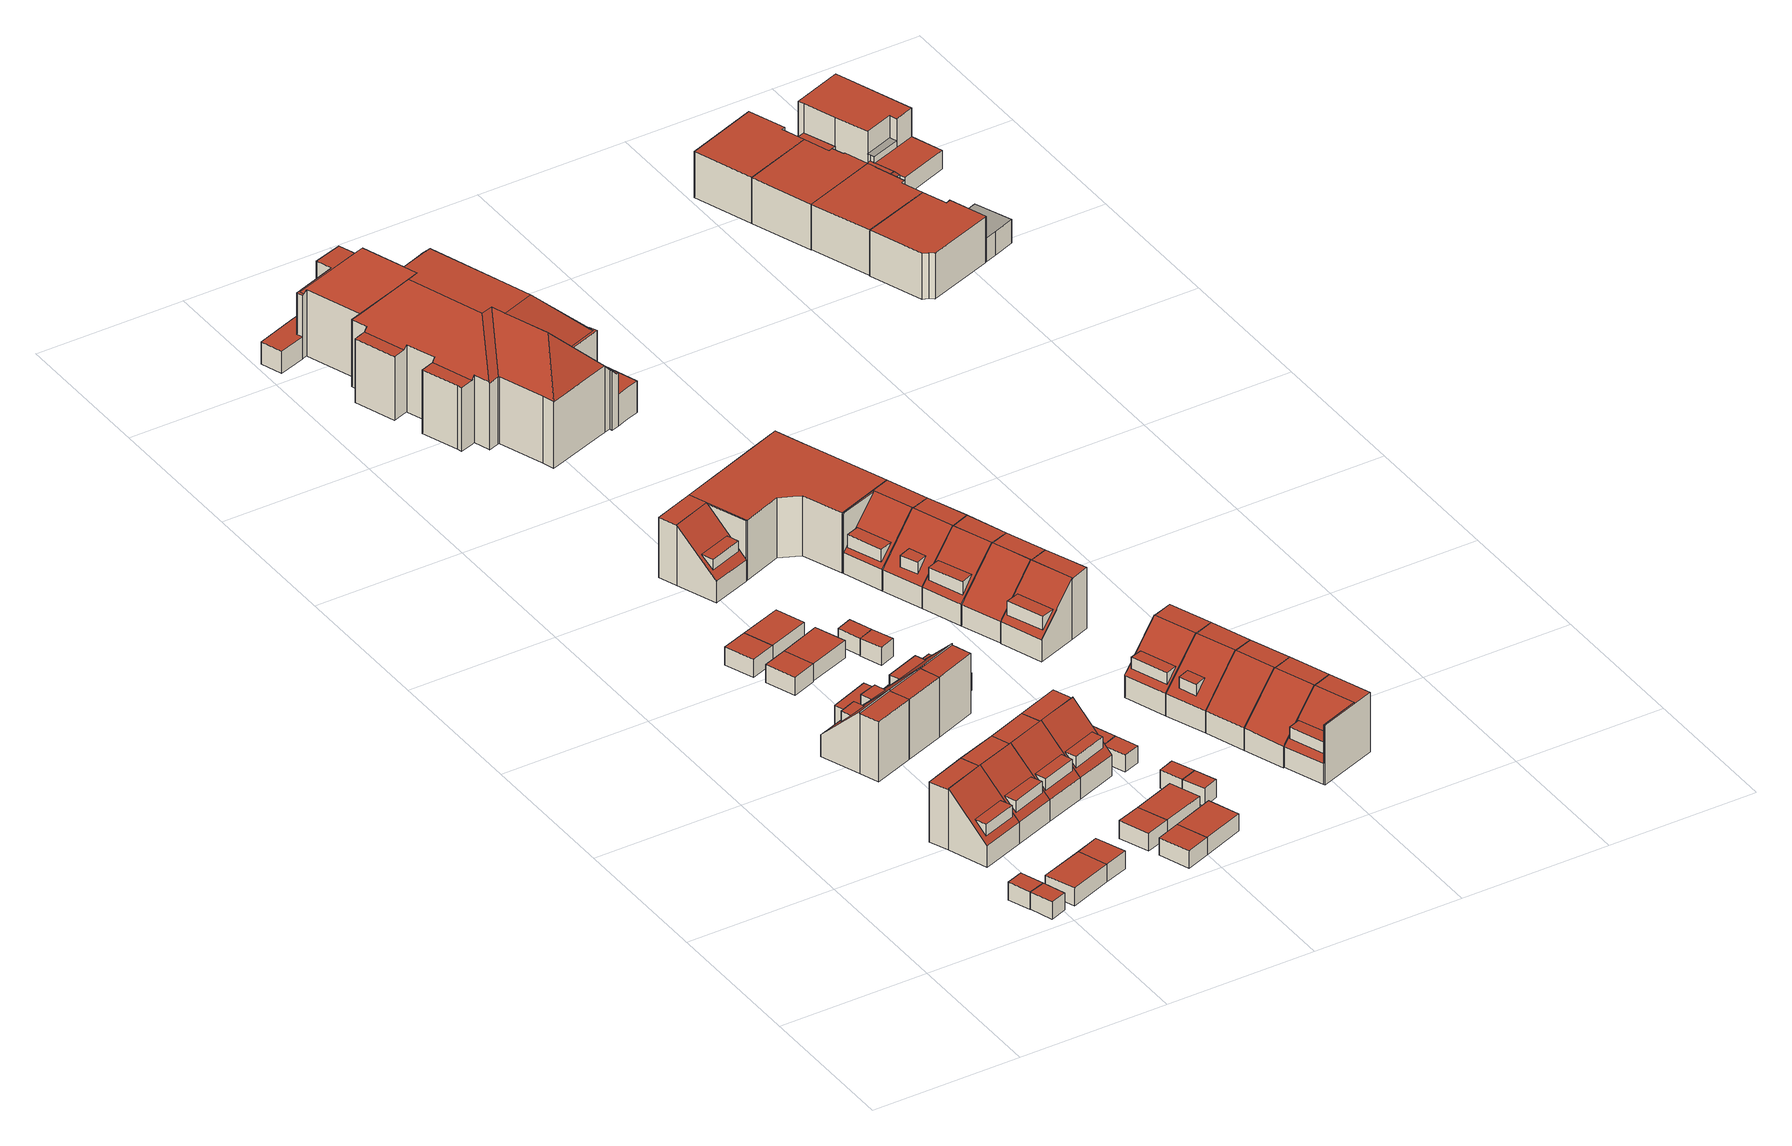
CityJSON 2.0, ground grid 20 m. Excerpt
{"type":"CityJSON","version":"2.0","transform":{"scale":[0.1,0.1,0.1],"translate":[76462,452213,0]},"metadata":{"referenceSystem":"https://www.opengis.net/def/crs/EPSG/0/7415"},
"CityObjects":{
"building1":{"type":"Building","attributes":{"Volume":18.59,"Dakoppervlakte":7.46,"Muuroppervlakte":27.56,"Vloeroppervlakte":7.46,"hoogte_Z_max_in_m_NAP":3.64,"GEB_DOEL":"onbekend","dateOfConstruction":"1988-01-01","measuredHeight":2.49},"geometry":[{"type":"Solid","lod":"2","boundaries":[[[[0,1,2,3]],[[4,5,6,7]],[[3,2,6,5]],[[2,1,7,6]],[[0,4,7,1]],[[0,3,5,4]]]],"semantics":{"surfaces":[{"type":"GroundSurface"},{"type":"RoofSurface"},{"type":"WallSurface"}],"values":[[0,1,2,2,2,2]]}}]},
"building2":{"type":"Building","attributes":{"Volume":18.47,"Dakoppervlakte":7.46,"Muuroppervlakte":27.4,"Vloeroppervlakte":7.46,"hoogte_Z_max_in_m_NAP":3.64,"GEB_DOEL":"onbekend","dateOfConstruction":"1988-01-01","measuredHeight":2.48},"geometry":[{"type":"Solid","lod":"2","boundaries":[[[[8,9,10,11]],[[5,12,13,6]],[[8,11,12,5]],[[11,10,13,12]],[[13,10,9,6]],[[8,5,6,9]]]],"semantics":{"surfaces":[{"type":"GroundSurface"},{"type":"RoofSurface"},{"type":"WallSurface"}],"values":[[0,1,2,2,2,2]]}}]},
"building3":{"type":"Building","attributes":{"Volume":341.05,"Dakoppervlakte":53.2,"Muuroppervlakte":181.41,"Vloeroppervlakte":50.42,"hoogte_Z_max_in_m_NAP":9.79,"GEB_DOEL":"woonfunctie","dateOfConstruction":"1988-01-01","measuredHeight":8.61},"children":["building3-1"],"geometry":[{"type":"Solid","lod":"2","boundaries":[[[[14,15,16,17,18,19]],[[20,21,22,23],[24,25,26,27]],[[28,29,30,31]],[[16,15,21,20,30]],[[22,21,15,14]],[[17,16,30,29]],[[31,19,18,28]],[[17,29,28,18]],[[30,20,23,31]],[[31,23,22,14,19]],[[32,24,27,33]],[[32,33,26,25]],[[25,24,32]],[[33,27,26]]]],"semantics":{"surfaces":[{"type":"GroundSurface"},{"type":"RoofSurface"},{"type":"WallSurface"}],"values":[[0,1,1,2,2,2,2,2,2,2,1,2,2,2]]}}]},
"building3-1":{"type":"BuildingInstallation","attributes":{"relationToConstruction":"outside"},"parents":["building3"],"geometry":[{"type":"MultiSurface","lod":"2","boundaries":[[[32,24,27,33]],[[32,33,26,25]],[[25,24,32]],[[33,27,26]]],"semantics":{"surfaces":[{"type":"RoofSurface"},{"type":"WallSurface"}],"values":[0,1,1,1]}}]},
"building4":{"type":"Building","attributes":{"Volume":64.08,"Dakoppervlakte":25.53,"Muuroppervlakte":51.58,"Vloeroppervlakte":25.53,"hoogte_Z_max_in_m_NAP":3.64,"GEB_DOEL":"onbekend","dateOfConstruction":"1988-01-01","measuredHeight":2.51},"geometry":[{"type":"Solid","lod":"2","boundaries":[[[[34,35,36,37]],[[38,39,40,41]],[[38,34,37,39]],[[37,36,40,39]],[[35,41,40,36]],[[35,34,38,41]]]],"semantics":{"surfaces":[{"type":"GroundSurface"},{"type":"RoofSurface"},{"type":"WallSurface"}],"values":[[0,1,2,2,2,2]]}}]},
"building5":{"type":"Building","attributes":{"Volume":323.85,"Dakoppervlakte":56.37,"Muuroppervlakte":179.07,"Vloeroppervlakte":48.17,"hoogte_Z_max_in_m_NAP":9.78,"GEB_DOEL":"woonfunctie","dateOfConstruction":"1988-01-01","measuredHeight":8.62},"children":["building5-1"],"geometry":[{"type":"Solid","lod":"2","boundaries":[[[[42,43,44,45,46,47]],[[48,49,50,51],[52,53,54,55]],[[56,57,58,59]],[[50,49,42,47]],[[51,50,47,46,59]],[[43,58,57,44]],[[45,56,59,46]],[[57,56,45,44]],[[51,59,58,48]],[[42,49,48,58,43]],[[52,55,60,61]],[[60,55,54]],[[54,53,61,60]],[[53,52,61]]]],"semantics":{"surfaces":[{"type":"GroundSurface"},{"type":"RoofSurface"},{"type":"WallSurface"}],"values":[[0,1,1,2,2,2,2,2,2,2,1,2,2,2]]}}]},
"building5-1":{"type":"BuildingInstallation","attributes":{"relationToConstruction":"outside"},"parents":["building5"],"geometry":[{"type":"MultiSurface","lod":"2","boundaries":[[[52,55,60,61]],[[60,55,54]],[[54,53,61,60]],[[53,52,61]]],"semantics":{"surfaces":[{"type":"RoofSurface"},{"type":"WallSurface"}],"values":[0,1,1,1]}}]},
"building6":{"type":"Building","attributes":{"Volume":37.1,"Dakoppervlakte":14.34,"Muuroppervlakte":39.41,"Vloeroppervlakte":14.34,"hoogte_Z_max_in_m_NAP":3.64,"GEB_DOEL":"onbekend","dateOfConstruction":"1988-01-01","measuredHeight":2.59},"geometry":[{"type":"Solid","lod":"2","boundaries":[[[[34,62,63,35]],[[38,41,64,65]],[[38,34,35,41]],[[35,63,64,41]],[[62,65,64,63]],[[62,34,38,65]]]],"semantics":{"surfaces":[{"type":"GroundSurface"},{"type":"RoofSurface"},{"type":"WallSurface"}],"values":[[0,1,2,2,2,2]]}}]},
"building7":{"type":"Building","attributes":{"Volume":328.68,"Dakoppervlakte":50.85,"Muuroppervlakte":179.46,"Vloeroppervlakte":48.4,"hoogte_Z_max_in_m_NAP":9.79,"GEB_DOEL":"woonfunctie","dateOfConstruction":"1988-01-01","measuredHeight":8.64},"children":["building7-1"],"geometry":[{"type":"Solid","lod":"2","boundaries":[[[[66,67,68,14,19,18]],[[23,22,69,70],[71,72,73,74]],[[28,31,75,76]],[[14,68,69,22]],[[75,70,69,68,67]],[[28,18,19,31]],[[66,76,75,67]],[[28,76,66,18]],[[23,70,75,31]],[[22,23,31,19,14]],[[74,73,77,78]],[[72,71,78,77]],[[71,74,78]],[[77,73,72]]]],"semantics":{"surfaces":[{"type":"GroundSurface"},{"type":"RoofSurface"},{"type":"WallSurface"}],"values":[[0,1,1,2,2,2,2,2,2,2,1,2,2,2]]}}]},
"building7-1":{"type":"BuildingInstallation","attributes":{"relationToConstruction":"outside"},"parents":["building7"],"geometry":[{"type":"MultiSurface","lod":"2","boundaries":[[[74,73,77,78]],[[72,71,78,77]],[[71,74,78]],[[77,73,72]]],"semantics":{"surfaces":[{"type":"RoofSurface"},{"type":"WallSurface"}],"values":[0,1,1,1]}}]},
"building8":{"type":"Building","attributes":{"Volume":37.36,"Dakoppervlakte":14.93,"Muuroppervlakte":38.83,"Vloeroppervlakte":14.93,"hoogte_Z_max_in_m_NAP":3.64,"GEB_DOEL":"onbekend","dateOfConstruction":"1988-01-01","measuredHeight":2.5},"geometry":[{"type":"Solid","lod":"2","boundaries":[[[[79,80,81,82]],[[83,84,85,86]],[[79,82,84,83]],[[82,81,85,84]],[[80,86,85,81]],[[86,80,79,83]]]],"semantics":{"surfaces":[{"type":"GroundSurface"},{"type":"RoofSurface"},{"type":"WallSurface"}],"values":[[0,1,2,2,2,2]]}}]},
"building9":{"type":"Building","attributes":{"Volume":359.88,"Dakoppervlakte":69.19,"Muuroppervlakte":190.75,"Vloeroppervlakte":61.7,"hoogte_Z_max_in_m_NAP":9.78,"GEB_DOEL":"woonfunctie","dateOfConstruction":"1988-01-01","measuredHeight":8.54},"children":["building9-1"],"geometry":[{"type":"Solid","lod":"2","boundaries":[[[[87,88,44,43,42,89,90,91]],[[92,93,58,57]],[[94,95,49,48],[96,97,98,99]],[[49,95,100,101]],[[44,88,92,57]],[[42,49,101,89]],[[101,100,90,89]],[[58,48,49,42,43]],[[87,91,95,94,93]],[[58,93,94,48]],[[43,44,57,58]],[[93,92,88,87]],[[90,100,95,91]],[[99,102,103,96]],[[102,99,98]],[[98,97,103,102]],[[97,96,103]]]],"semantics":{"surfaces":[{"type":"GroundSurface"},{"type":"RoofSurface"},{"type":"WallSurface"}],"values":[[0,1,1,1,2,2,2,2,2,2,2,2,2,1,2,2,2]]}}]},
"building9-1":{"type":"BuildingInstallation","attributes":{"relationToConstruction":"outside"},"parents":["building9"],"geometry":[{"type":"MultiSurface","lod":"2","boundaries":[[[99,102,103,96]],[[102,99,98]],[[98,97,103,102]],[[97,96,103]]],"semantics":{"surfaces":[{"type":"RoofSurface"},{"type":"WallSurface"}],"values":[0,1,1,1]}}]},
"building10":{"type":"Building","attributes":{"Volume":37.86,"Dakoppervlakte":15.03,"Muuroppervlakte":39.26,"Vloeroppervlakte":15.03,"hoogte_Z_max_in_m_NAP":3.64,"GEB_DOEL":"onbekend","dateOfConstruction":"1988-01-01","measuredHeight":2.52},"geometry":[{"type":"Solid","lod":"2","boundaries":[[[[104,105,106,107]],[[108,109,110,111]],[[104,107,111,110]],[[107,106,108,111]],[[105,109,108,106]],[[105,104,110,109]]]],"semantics":{"surfaces":[{"type":"GroundSurface"},{"type":"RoofSurface"},{"type":"WallSurface"}],"values":[[0,1,2,2,2,2]]}}]},
"building11":{"type":"Building","attributes":{"Volume":323.7,"Dakoppervlakte":50.33,"Muuroppervlakte":177.06,"Vloeroppervlakte":48.17,"hoogte_Z_max_in_m_NAP":9.79,"GEB_DOEL":"woonfunctie","dateOfConstruction":"1988-01-01","measuredHeight":8.57},"children":["building11-1"],"geometry":[{"type":"Solid","lod":"2","boundaries":[[[[112,113,68,67,66,114]],[[70,69,115,116],[117,118,119,120]],[[121,76,75,122]],[[68,113,115,69]],[[116,115,113,112,122]],[[112,114,121,122]],[[121,114,66,76]],[[66,67,75,76]],[[70,116,122,75]],[[69,70,75,67,68]],[[120,123,124,117]],[[124,123,119,118]],[[118,117,124]],[[123,120,119]]]],"semantics":{"surfaces":[{"type":"GroundSurface"},{"type":"RoofSurface"},{"type":"WallSurface"}],"values":[[0,1,1,2,2,2,2,2,2,2,1,2,2,2]]}}]},
"building11-1":{"type":"BuildingInstallation","attributes":{"relationToConstruction":"outside"},"parents":["building11"],"geometry":[{"type":"MultiSurface","lod":"2","boundaries":[[[120,123,124,117]],[[124,123,119,118]],[[118,117,124]],[[123,120,119]]],"semantics":{"surfaces":[{"type":"RoofSurface"},{"type":"WallSurface"}],"values":[0,1,1,1]}}]},
"building12":{"type":"Building","attributes":{"Volume":36.42,"Dakoppervlakte":14.29,"Muuroppervlakte":38.76,"Vloeroppervlakte":14.29,"hoogte_Z_max_in_m_NAP":3.64,"GEB_DOEL":"onbekend","dateOfConstruction":"1988-01-01","measuredHeight":2.55},"geometry":[{"type":"Solid","lod":"2","boundaries":[[[[125,126,127,128]],[[129,130,131,132]],[[125,128,132,131]],[[128,127,129,132]],[[126,130,129,127]],[[126,125,131,130]]]],"semantics":{"surfaces":[{"type":"GroundSurface"},{"type":"RoofSurface"},{"type":"WallSurface"}],"values":[[0,1,2,2,2,2]]}}]},
"building13":{"type":"Building","attributes":{"Volume":36.84,"Dakoppervlakte":14.85,"Muuroppervlakte":38.55,"Vloeroppervlakte":14.85,"hoogte_Z_max_in_m_NAP":3.64,"GEB_DOEL":"onbekend","dateOfConstruction":"1988-01-01","measuredHeight":2.48},"geometry":[{"type":"Solid","lod":"2","boundaries":[[[[133,134,135,136]],[[137,138,139,140]],[[134,140,139,135]],[[134,133,137,140]],[[136,138,137,133]],[[136,135,139,138]]]],"semantics":{"surfaces":[{"type":"GroundSurface"},{"type":"RoofSurface"},{"type":"WallSurface"}],"values":[[0,1,2,2,2,2]]}}]},
"building14":{"type":"Building","attributes":{"Volume":62.58,"Dakoppervlakte":25.14,"Muuroppervlakte":50.66,"Vloeroppervlakte":25.14,"hoogte_Z_max_in_m_NAP":3.64,"GEB_DOEL":"onbekend","dateOfConstruction":"1988-01-01","measuredHeight":2.49},"geometry":[{"type":"Solid","lod":"2","boundaries":[[[[141,142,143,144]],[[83,86,145,146]],[[141,144,86,83]],[[144,143,145,86]],[[142,146,145,143]],[[142,141,83,146]]]],"semantics":{"surfaces":[{"type":"GroundSurface"},{"type":"RoofSurface"},{"type":"WallSurface"}],"values":[[0,1,2,2,2,2]]}}]},
"building15":{"type":"Building","attributes":{"Volume":62.3,"Dakoppervlakte":25.34,"Muuroppervlakte":50.14,"Vloeroppervlakte":25.34,"hoogte_Z_max_in_m_NAP":3.64,"GEB_DOEL":"onbekend","dateOfConstruction":"1988-01-01","measuredHeight":2.46},"geometry":[{"type":"Solid","lod":"2","boundaries":[[[[147,148,149,150]],[[151,152,110,109]],[[149,148,109,110]],[[148,147,151,109]],[[150,152,151,147]],[[110,152,150,149]]]],"semantics":{"surfaces":[{"type":"GroundSurface"},{"type":"RoofSurface"},{"type":"WallSurface"}],"values":[[0,1,2,2,2,2]]}}]},
"building16":{"type":"Building","attributes":{"Volume":339.93,"Dakoppervlakte":54.2,"Muuroppervlakte":181.35,"Vloeroppervlakte":50.4,"hoogte_Z_max_in_m_NAP":9.78,"GEB_DOEL":"woonfunctie","dateOfConstruction":"1988-01-01","measuredHeight":8.6},"children":["building16-1"],"geometry":[{"type":"Solid","lod":"2","boundaries":[[[[153,88,87,91,154,155]],[[156,157,95,94],[158,159,160,161]],[[92,162,163,93]],[[94,95,91,87,93]],[[156,163,155,154,157]],[[87,88,92,93]],[[92,88,153,162]],[[155,163,162,153]],[[156,94,93,163]],[[154,91,95,157]],[[164,161,160,165]],[[159,158,164,165]],[[158,161,164]],[[165,160,159]]]],"semantics":{"surfaces":[{"type":"GroundSurface"},{"type":"RoofSurface"},{"type":"WallSurface"}],"values":[[0,1,1,2,2,2,2,2,2,2,1,2,2,2]]}}]},
"building16-1":{"type":"BuildingInstallation","attributes":{"relationToConstruction":"outside"},"parents":["building16"],"geometry":[{"type":"MultiSurface","lod":"2","boundaries":[[[164,161,160,165]],[[159,158,164,165]],[[158,161,164]],[[165,160,159]]],"semantics":{"surfaces":[{"type":"RoofSurface"},{"type":"WallSurface"}],"values":[0,1,1,1]}}]},
"building17":{"type":"Building","attributes":{"Volume":341.09,"Dakoppervlakte":53.09,"Muuroppervlakte":181.42,"Vloeroppervlakte":50.47,"hoogte_Z_max_in_m_NAP":9.79,"GEB_DOEL":"woonfunctie","dateOfConstruction":"1988-01-01","measuredHeight":8.61},"children":["building17-1"],"geometry":[{"type":"Solid","lod":"2","boundaries":[[[[166,167,113,112,114,168]],[[116,115,169,170],[171,172,173,174]],[[121,122,175,176]],[[122,112,113,115,116]],[[169,115,113,167]],[[168,176,175,166]],[[114,121,176,168]],[[112,122,121,114]],[[122,116,170,175]],[[175,170,169,167,166]],[[177,171,174,178]],[[172,171,177]],[[174,173,178]],[[173,172,177,178]]]],"semantics":{"surfaces":[{"type":"GroundSurface"},{"type":"RoofSurface"},{"type":"WallSurface"}],"values":[[0,1,1,2,2,2,2,2,2,2,1,2,2,2]]}}]},
"building17-1":{"type":"BuildingInstallation","attributes":{"relationToConstruction":"outside"},"parents":["building17"],"geometry":[{"type":"MultiSurface","lod":"2","boundaries":[[[177,171,174,178]],[[172,171,177]],[[174,173,178]],[[173,172,177,178]]],"semantics":{"surfaces":[{"type":"RoofSurface"},{"type":"WallSurface"}],"values":[0,1,1,1]}}]},
"building18":{"type":"Building","attributes":{"Volume":64.14,"Dakoppervlakte":25.51,"Muuroppervlakte":51.63,"Vloeroppervlakte":25.51,"hoogte_Z_max_in_m_NAP":3.64,"GEB_DOEL":"onbekend","dateOfConstruction":"1988-01-01","measuredHeight":2.51},"geometry":[{"type":"Solid","lod":"2","boundaries":[[[[179,126,125,180]],[[181,182,131,130]],[[125,126,130,131]],[[126,179,181,130]],[[180,182,181,179]],[[125,131,182,180]]]],"semantics":{"surfaces":[{"type":"GroundSurface"},{"type":"RoofSurface"},{"type":"WallSurface"}],"values":[[0,1,2,2,2,2]]}}]},
"building19":{"type":"Building","attributes":{"Volume":65.03,"Dakoppervlakte":26.32,"Muuroppervlakte":51.35,"Vloeroppervlakte":26.32,"hoogte_Z_max_in_m_NAP":3.64,"GEB_DOEL":"onbekend","dateOfConstruction":"1988-01-01","measuredHeight":2.47},"geometry":[{"type":"Solid","lod":"2","boundaries":[[[[135,183,184,136]],[[139,138,185,186]],[[135,136,138,139]],[[136,184,185,138]],[[184,183,186,185]],[[135,139,186,183]]]],"semantics":{"surfaces":[{"type":"GroundSurface"},{"type":"RoofSurface"},{"type":"WallSurface"}],"values":[[0,1,2,2,2,2]]}}]},
"building20":{"type":"Building","attributes":{"Volume":326.72,"Dakoppervlakte":50.5,"Muuroppervlakte":207.09,"Vloeroppervlakte":48.48,"hoogte_Z_max_in_m_NAP":9.74,"GEB_DOEL":"woonfunctie","dateOfConstruction":"1988-01-01","measuredHeight":8.5},"children":["building20-1"],"geometry":[{"type":"Solid","lod":"2","boundaries":[[[[187,188,189,190,191,192,193]],[[194,195,196,197,198,199],[200,201,202,203]],[[204,199,205,206,207,208,209]],[[196,190,189,188,198,197]],[[188,187,206,205,198]],[[206,187,193,207]],[[207,193,192,208]],[[192,191,209,208]],[[204,194,199]],[[209,195,194,204]],[[198,205,199]],[[209,191,190,196,195]],[[203,210,211,200]],[[202,201,211,210]],[[201,200,211]],[[210,203,202]]]],"semantics":{"surfaces":[{"type":"GroundSurface"},{"type":"RoofSurface"},{"type":"WallSurface"}],"values":[[0,1,1,2,2,2,2,2,2,2,2,2,1,2,2,2]]}}]},
"building20-1":{"type":"BuildingInstallation","attributes":{"relationToConstruction":"outside"},"parents":["building20"],"geometry":[{"type":"MultiSurface","lod":"2","boundaries":[[[203,210,211,200]],[[202,201,211,210]],[[201,200,211]],[[210,203,202]]],"semantics":{"surfaces":[{"type":"RoofSurface"},{"type":"WallSurface"}],"values":[0,1,1,1]}}]},
"building21":{"type":"Building","attributes":{"Volume":17.72,"Dakoppervlakte":7.19,"Muuroppervlakte":26.76,"Vloeroppervlakte":7.19,"hoogte_Z_max_in_m_NAP":3.64,"GEB_DOEL":"onbekend","dateOfConstruction":"1988-01-01","measuredHeight":2.46},"geometry":[{"type":"Solid","lod":"2","boundaries":[[[[212,213,214,215]],[[216,217,218,219]],[[212,215,216,219]],[[214,217,216,215]],[[213,218,217,214]],[[213,212,219,218]]]],"semantics":{"surfaces":[{"type":"GroundSurface"},{"type":"RoofSurface"},{"type":"WallSurface"}],"values":[[0,1,2,2,2,2]]}}]},
"building22":{"type":"Building","attributes":{"Volume":18.03,"Dakoppervlakte":7.19,"Muuroppervlakte":27.23,"Vloeroppervlakte":7.19,"hoogte_Z_max_in_m_NAP":3.64,"GEB_DOEL":"onbekend","dateOfConstruction":"1988-01-01","measuredHeight":2.51},"geometry":[{"type":"Solid","lod":"2","boundaries":[[[[220,221,222,223]],[[216,219,224,225]],[[220,223,224,219]],[[225,224,223,222]],[[225,222,221,216]],[[220,219,216,221]]]],"semantics":{"surfaces":[{"type":"GroundSurface"},{"type":"RoofSurface"},{"type":"WallSurface"}],"values":[[0,1,2,2,2,2]]}}]},
"building23":{"type":"Building","attributes":{"Volume":18.9,"Dakoppervlakte":7.65,"Muuroppervlakte":27.56,"Vloeroppervlakte":7.65,"hoogte_Z_max_in_m_NAP":3.64,"GEB_DOEL":"onbekend","dateOfConstruction":"1988-01-01","measuredHeight":2.47},"geometry":[{"type":"Solid","lod":"2","boundaries":[[[[226,227,228,229]],[[230,231,232,233]],[[226,229,232,231]],[[228,233,232,229]],[[227,230,233,228]],[[230,227,226,231]]]],"semantics":{"surfaces":[{"type":"GroundSurface"},{"type":"RoofSurface"},{"type":"WallSurface"}],"values":[[0,1,2,2,2,2]]}}]},
"building24":{"type":"Building","attributes":{"Volume":18.68,"Dakoppervlakte":7.65,"Muuroppervlakte":27.24,"Vloeroppervlakte":7.65,"hoogte_Z_max_in_m_NAP":3.64,"GEB_DOEL":"onbekend","dateOfConstruction":"1988-01-01","measuredHeight":2.44},"geometry":[{"type":"Solid","lod":"2","boundaries":[[[[226,229,234,235]],[[231,236,237,232]],[[226,235,236,231]],[[235,234,237,236]],[[229,232,237,234]],[[226,231,232,229]]]],"semantics":{"surfaces":[{"type":"GroundSurface"},{"type":"RoofSurface"},{"type":"WallSurface"}],"values":[[0,1,2,2,2,2]]}}]},
"building25":{"type":"Building","attributes":{"Volume":39.8,"Dakoppervlakte":15.93,"Muuroppervlakte":45.92,"Vloeroppervlakte":15.93,"hoogte_Z_max_in_m_NAP":3.64,"GEB_DOEL":"onbekend","dateOfConstruction":"1988-01-01","measuredHeight":2.5},"geometry":[{"type":"Solid","lod":"2","boundaries":[[[[238,239,240,241]],[[242,243,244,245]],[[238,241,244,243]],[[241,240,245,244]],[[239,242,245,240]],[[239,238,243,242]]]],"semantics":{"surfaces":[{"type":"GroundSurface"},{"type":"RoofSurface"},{"type":"WallSurface"}],"values":[[0,1,2,2,2,2]]}}]},
"building26":{"type":"Building","attributes":{"Volume":18.22,"Dakoppervlakte":7.42,"Muuroppervlakte":27.12,"Vloeroppervlakte":7.42,"hoogte_Z_max_in_m_NAP":3.64,"GEB_DOEL":"onbekend","dateOfConstruction":"1988-01-01","measuredHeight":2.46},"geometry":[{"type":"Solid","lod":"2","boundaries":[[[[246,247,248,249]],[[243,250,251,244]],[[246,249,250,243]],[[249,248,251,250]],[[247,244,251,248]],[[246,243,244,247]]]],"semantics":{"surfaces":[{"type":"GroundSurface"},{"type":"RoofSurface"},{"type":"WallSurface"}],"values":[[0,1,2,2,2,2]]}}]},
"building27":{"type":"Building","attributes":{"Volume":17.85,"Dakoppervlakte":7.09,"Muuroppervlakte":27.17,"Vloeroppervlakte":7.09,"hoogte_Z_max_in_m_NAP":3.64,"GEB_DOEL":"onbekend","dateOfConstruction":"1988-01-01","measuredHeight":2.52},"geometry":[{"type":"Solid","lod":"2","boundaries":[[[[252,253,254,255]],[[256,257,258,259]],[[252,255,256,259]],[[254,257,256,255]],[[253,258,257,254]],[[253,252,259,258]]]],"semantics":{"surfaces":[{"type":"GroundSurface"},{"type":"RoofSurface"},{"type":"WallSurface"}],"values":[[0,1,2,2,2,2]]}}]},
"building28":{"type":"Building","attributes":{"Volume":17.91,"Dakoppervlakte":7.09,"Muuroppervlakte":27.26,"Vloeroppervlakte":7.09,"hoogte_Z_max_in_m_NAP":3.64,"GEB_DOEL":"onbekend","dateOfConstruction":"1988-01-01","measuredHeight":2.53},"geometry":[{"type":"Solid","lod":"2","boundaries":[[[[260,261,252,255]],[[259,262,263,256]],[[259,252,261,262]],[[261,260,263,262]],[[255,256,263,260]],[[252,259,256,255]]]],"semantics":{"surfaces":[{"type":"GroundSurface"},{"type":"RoofSurface"},{"type":"WallSurface"}],"values":[[0,1,2,2,2,2]]}}]},
"building29":{"type":"Building","attributes":{"Volume":6746.09,"Dakoppervlakte":815.89,"Muuroppervlakte":1141.57,"Vloeroppervlakte":601.9,"hoogte_Z_max_in_m_NAP":15.25,"GEB_DOEL":"bijeenkomstfunctie","dateOfConstruction":"1923-01-01","measuredHeight":14.54},"geometry":[{"type":"Solid","lod":"2","boundaries":[[[[264,265,266,267,268,269,270,271,272,273,274,275,276,277,278,279,280,281,282,283,284,285,286,287,288,289,290,291,292,293,294,295,296,297,298,299,300,301,302,303,304,305,306,307,308,309,310,311,312,313,314,315,316,317,318,319,320,321,322,323,324]],[[325,326,327,328,329,330]],[[331,332,333,334,335,336,337]],[[325,338,339,340,341,342,343,344,345,346,326]],[[347,348,349,335,334,350]],[[326,346,336,327]],[[337,351,352,353,331]],[[354,355,356,357,358]],[[359,360,358,357,361,352,351,362,363,364,365,366]],[[363,362,367,368,369]],[[370,371,372,366,365]],[[336,346,345,373,367,362,351,337]],[[345,344,374,375,376,377,373]],[[378,342,341,379]],[[380,381,382,383,384,385]],[[327,336,335,349,386,387,388,389,328]],[[389,388,390,391]],[[392,393,394,395,396,397,398]],[[399,400,373,377,401,402,403]],[[404,405,368,367,373,400,406]],[[407,406,400,399]],[[406,407,408,409,410,411,412,413,404]],[[322,321,332,331]],[[332,321,320,333]],[[334,333,320,319,350]],[[316,349,348,347,350,319,318,317]],[[329,381,308,307,330]],[[305,338,325,330,307,306]],[[340,339,338,305,304,303]],[[302,301,379,341,340,303]],[[379,301,300,378]],[[343,342,378,300,299,298]],[[343,298,297,344]],[[297,296,374,344]],[[296,295,294,414,375,374]],[[376,375,414,294,293,401]],[[401,377,376]],[[369,368,279,278]],[[364,363,369,278,277]],[[276,275,370,365,364,277]],[[275,274,371,370]],[[371,274,273,372]],[[271,359,366,372,273,272]],[[359,271,270,360]],[[268,354,358,360,270,269]],[[268,267,355,354]],[[355,267,266,356]],[[264,361,357,356,266,265]],[[324,323,353,352,361,264]],[[322,331,353,323]],[[316,315,386,349]],[[314,313,312,383,390,388,387]],[[381,380,309,308]],[[390,383,382,391]],[[382,381,329,328,389,391]],[[287,409,408,407,399,290,289,288]],[[287,286,397,410,409]],[[405,404,413,394,282,281,280]],[[405,280,279,368]],[[292,291,403,402]],[[290,399,403,291]],[[394,393,283,282]],[[397,286,285,398]],[[392,398,285,284]],[[284,283,393,392]],[[410,397,396,411]],[[412,411,396,395]],[[412,395,394,413]],[[402,401,293,292]],[[386,315,314,387]],[[383,312,311,310,309,380,385,384]]]],"semantics":{"surfaces":[{"type":"GroundSurface"},{"type":"RoofSurface"},{"type":"WallSurface"}],"values":[[0,1,1,1,1,1,1,1,1,1,1,1,1,1,1,1,1,1,1,1,1,1,2,2,2,2,2,2,2,2,2,2,2,2,2,2,2,2,2,2,2,2,2,2,2,2,2,2,2,2,2,2,2,2,2,2,2,2,2,2,2,2,2,2,2,2,2,2,2,2,2]]}}]},
"building30":{"type":"Building","attributes":{"Volume":1664.74,"Dakoppervlakte":203.4,"Muuroppervlakte":534.47,"Vloeroppervlakte":186.88,"hoogte_Z_max_in_m_NAP":9.56,"GEB_DOEL":"woonfunctie","dateOfConstruction":"1988-01-01","measuredHeight":8.4},"geometry":[{"type":"Solid","lod":"2","boundaries":[[[[415,416,417,418,419,420,421,422,423,187,193]],[[424,425,426,427]],[[428,429,430,431,432,433,434,435,436],[437,438,439,440,441,442]],[[443,444,445,446,447,448,449,450,207,206,451,452]],[[193,187,206,207]],[[187,423,451,206]],[[421,420,445,444]],[[420,419,446,445]],[[447,446,419,418,435]],[[447,435,434,448]],[[433,449,448,434]],[[449,433,432,431,450]],[[207,450,431,415,193]],[[431,430,416,415]],[[430,429,428,417,416]],[[417,428,436,435,418]],[[441,440,439,424,427]],[[425,424,439,438]],[[438,437,442,426,425]],[[426,442,441,427]],[[422,421,444,443,452,451,423]]]],"semantics":{"surfaces":[{"type":"GroundSurface"},{"type":"OuterCeilingSurface"},{"type":"RoofSurface"},{"type":"WallSurface"}],"values":[[0,0,1,2,3,3,3,3,3,3,3,3,3,3,3,3,3,3,3,3,3]]}}]},
"building31":{"type":"Building","attributes":{"Volume":341.89,"Dakoppervlakte":49.59,"Muuroppervlakte":211.5,"Vloeroppervlakte":49.46,"hoogte_Z_max_in_m_NAP":9.74,"GEB_DOEL":"woonfunctie","dateOfConstruction":"1988-01-01","measuredHeight":8.59},"children":["building31-1"],"geometry":[{"type":"Solid","lod":"2","boundaries":[[[[419,453,454,455,456,420]],[[457,458,459,460,461],[462,463,464,465]],[[445,466,458,467,468,469,446]],[[459,456,455,460]],[[454,453,469,468]],[[453,419,446,469]],[[446,419,420,445]],[[466,445,420,456,459]],[[461,468,467,457]],[[457,467,458]],[[459,458,466]],[[468,461,460,455,454]],[[470,471,462,465]],[[470,464,463,471]],[[463,462,471]],[[470,465,464]]]],"semantics":{"surfaces":[{"type":"GroundSurface"},{"type":"RoofSurface"},{"type":"WallSurface"}],"values":[[0,1,1,2,2,2,2,2,2,2,2,2,1,2,2,2]]}}]},
"building31-1":{"type":"BuildingInstallation","attributes":{"relationToConstruction":"outside"},"parents":["building31"],"geometry":[{"type":"MultiSurface","lod":"2","boundaries":[[[470,471,462,465]],[[470,464,463,471]],[[463,462,471]],[[470,465,464]]],"semantics":{"surfaces":[{"type":"RoofSurface"},{"type":"WallSurface"}],"values":[0,1,1,1]}}]},
"building32":{"type":"Building","attributes":{"Volume":327.1,"Dakoppervlakte":56.1,"Muuroppervlakte":179,"Vloeroppervlakte":48.78,"hoogte_Z_max_in_m_NAP":9.74,"GEB_DOEL":"woonfunctie","dateOfConstruction":"1988-01-01","measuredHeight":8.56},"children":["building32-1"],"geometry":[{"type":"Solid","lod":"2","boundaries":[[[[455,454,453,472,473,474]],[[461,460,475,476],[477,478,479,480]],[[469,468,481,482]],[[455,474,475,460]],[[475,474,473,481,476]],[[472,453,469,482]],[[453,454,468,469]],[[482,481,473,472]],[[461,476,481,468]],[[454,455,460,461,468]],[[483,477,480,484]],[[478,483,484,479]],[[478,477,483]],[[484,480,479]]]],"semantics":{"surfaces":[{"type":"GroundSurface"},{"type":"RoofSurface"},{"type":"WallSurface"}],"values":[[0,1,1,2,2,2,2,2,2,2,1,2,2,2]]}}]},
"building32-1":{"type":"BuildingInstallation","attributes":{"relationToConstruction":"outside"},"parents":["building32"],"geometry":[{"type":"MultiSurface","lod":"2","boundaries":[[[483,477,480,484]],[[478,483,484,479]],[[478,477,483]],[[484,480,479]]],"semantics":{"surfaces":[{"type":"RoofSurface"},{"type":"WallSurface"}],"values":[0,1,1,1]}}]},
"building33":{"type":"Building","attributes":{"Volume":327.15,"Dakoppervlakte":48.55,"Muuroppervlakte":177.94,"Vloeroppervlakte":48.13,"hoogte_Z_max_in_m_NAP":9.74,"GEB_DOEL":"woonfunctie","dateOfConstruction":"1988-01-01","measuredHeight":8.56},"children":["building33-1"],"geometry":[{"type":"Solid","lod":"2","boundaries":[[[[474,473,472,485,486,487]],[[476,475,488,489],[490,491,492,493]],[[494,495,482,481]],[[474,475,476,481,473]],[[475,474,487,488]],[[485,472,482,495]],[[472,473,481,482]],[[495,494,486,485]],[[489,494,481,476]],[[489,488,487,486,494]],[[490,493,496,497]],[[496,492,491,497]],[[491,490,497]],[[496,493,492]]]],"semantics":{"surfaces":[{"type":"GroundSurface"},{"type":"RoofSurface"},{"type":"WallSurface"}],"values":[[0,1,1,2,2,2,2,2,2,2,1,2,2,2]]}}]},
"building33-1":{"type":"BuildingInstallation","attributes":{"relationToConstruction":"outside"},"parents":["building33"],"geometry":[{"type":"MultiSurface","lod":"2","boundaries":[[[490,493,496,497]],[[496,492,491,497]],[[491,490,497]],[[496,493,492]]],"semantics":{"surfaces":[{"type":"RoofSurface"},{"type":"WallSurface"}],"values":[0,1,1,1]}}]},
"building34":{"type":"Building","attributes":{"Volume":318.04,"Dakoppervlakte":60.79,"Muuroppervlakte":177.69,"Vloeroppervlakte":47.97,"hoogte_Z_max_in_m_NAP":9.74,"GEB_DOEL":"woonfunctie","dateOfConstruction":"1988-01-01","measuredHeight":8.56},"geometry":[{"type":"Solid","lod":"2","boundaries":[[[[485,498,499,500,487,486]],[[488,501,502,489]],[[503,504,495,494]],[[487,488,489,494,486]],[[487,500,501,488]],[[503,502,501,500,499]],[[498,485,495,504]],[[485,486,494,495]],[[499,498,504,503]],[[503,494,489,502]]]],"semantics":{"surfaces":[{"type":"GroundSurface"},{"type":"RoofSurface"},{"type":"WallSurface"}],"values":[[0,1,1,2,2,2,2,2,2,2]]}}]},
"building35":{"type":"Building","attributes":{"Volume":346.15,"Dakoppervlakte":50.28,"Muuroppervlakte":182.24,"Vloeroppervlakte":50.55,"hoogte_Z_max_in_m_NAP":9.74,"GEB_DOEL":"woonfunctie","dateOfConstruction":"1988-01-01","measuredHeight":8.6},"children":["building35-1"],"geometry":[{"type":"Solid","lod":"2","boundaries":[[[[505,506,507,508,509,510]],[[502,501,511,512],[513,514,515,516]],[[517,504,503,518]],[[502,503,509,508,501]],[[511,501,508,507]],[[506,505,517,518]],[[504,517,505,510]],[[509,503,504,510]],[[512,518,503,502]],[[518,512,511,507,506]],[[519,513,516,520]],[[520,515,514,519]],[[514,513,519]],[[520,516,515]]]],"semantics":{"surfaces":[{"type":"GroundSurface"},{"type":"RoofSurface"},{"type":"WallSurface"}],"values":[[0,1,1,2,2,2,2,2,2,2,1,2,2,2]]}}]},
"building35-1":{"type":"BuildingInstallation","attributes":{"relationToConstruction":"outside"},"parents":["building35"],"geometry":[{"type":"MultiSurface","lod":"2","boundaries":[[[519,513,516,520]],[[520,515,514,519]],[[514,513,519]],[[520,516,515]]],"semantics":{"surfaces":[{"type":"RoofSurface"},{"type":"WallSurface"}],"values":[0,1,1,1]}}]},
"building36":{"type":"Building","attributes":{"Volume":344.57,"Dakoppervlakte":51.92,"Muuroppervlakte":182.72,"Vloeroppervlakte":50.5,"hoogte_Z_max_in_m_NAP":9.74,"GEB_DOEL":"woonfunctie","dateOfConstruction":"1988-01-01","measuredHeight":8.57},"children":["building36-1"],"geometry":[{"type":"Solid","lod":"2","boundaries":[[[[521,522,523,524,525,526]],[[527,528,529,530],[531,532,533,534]],[[535,536,537,538]],[[536,530,529,526,525]],[[522,521,528,527,535]],[[535,538,523,522]],[[525,524,537,536]],[[537,524,523,538]],[[530,536,535,527]],[[521,526,529,528]],[[531,534,539,540]],[[539,533,532,540]],[[532,531,540]],[[539,534,533]]]],"semantics":{"surfaces":[{"type":"GroundSurface"},{"type":"RoofSurface"},{"type":"WallSurface"}],"values":[[0,1,1,2,2,2,2,2,2,2,1,2,2,2]]}}]},
"building36-1":{"type":"BuildingInstallation","attributes":{"relationToConstruction":"outside"},"parents":["building36"],"geometry":[{"type":"MultiSurface","lod":"2","boundaries":[[[531,534,539,540]],[[539,533,532,540]],[[532,531,540]],[[539,534,533]]],"semantics":{"surfaces":[{"type":"RoofSurface"},{"type":"WallSurface"}],"values":[0,1,1,1]}}]},
"building37":{"type":"Building","attributes":{"Volume":323.8,"Dakoppervlakte":55.22,"Muuroppervlakte":178.9,"Vloeroppervlakte":48.07,"hoogte_Z_max_in_m_NAP":9.74,"GEB_DOEL":"woonfunctie","dateOfConstruction":"1988-01-01","measuredHeight":8.56},"children":["building37-1"],"geometry":[{"type":"Solid","lod":"2","boundaries":[[[[541,542,543,526,525,524]],[[530,529,544,545],[546,547,548,549]],[[550,537,536,551]],[[551,545,544,543,542]],[[530,536,525,526,529]],[[542,541,550,551]],[[524,537,550,541]],[[525,536,537,524]],[[545,551,536,530]],[[526,543,544,529]],[[549,552,553,546]],[[547,553,552,548]],[[547,546,553]],[[552,549,548]]]],"semantics":{"surfaces":[{"type":"GroundSurface"},{"type":"RoofSurface"},{"type":"WallSurface"}],"values":[[0,1,1,2,2,2,2,2,2,2,1,2,2,2]]}}]},
"building37-1":{"type":"BuildingInstallation","attributes":{"relationToConstruction":"outside"},"parents":["building37"],"geometry":[{"type":"MultiSurface","lod":"2","boundaries":[[[549,552,553,546]],[[547,553,552,548]],[[547,546,553]],[[552,549,548]]],"semantics":{"surfaces":[{"type":"RoofSurface"},{"type":"WallSurface"}],"values":[0,1,1,1]}}]},
"building38":{"type":"Building","attributes":{"Volume":320.23,"Dakoppervlakte":60.84,"Muuroppervlakte":178.51,"Vloeroppervlakte":48.11,"hoogte_Z_max_in_m_NAP":9.74,"GEB_DOEL":"woonfunctie","dateOfConstruction":"1988-01-01","measuredHeight":8.55},"geometry":[{"type":"Solid","lod":"2","boundaries":[[[[543,542,541,554,555,556]],[[544,557,558,545]],[[559,560,550,551]],[[543,544,545,551,542]],[[543,556,557,544]],[[558,557,556,555,559]],[[554,541,550,560]],[[541,542,551,550]],[[560,559,555,554]],[[545,558,559,551]]]],"semantics":{"surfaces":[{"type":"GroundSurface"},{"type":"RoofSurface"},{"type":"WallSurface"}],"values":[[0,1,1,2,2,2,2,2,2,2]]}}]},
"building39":{"type":"Building","attributes":{"Volume":324.63,"Dakoppervlakte":61.61,"Muuroppervlakte":179.57,"Vloeroppervlakte":48.71,"hoogte_Z_max_in_m_NAP":9.74,"GEB_DOEL":"woonfunctie","dateOfConstruction":"1988-01-01","measuredHeight":8.56},"geometry":[{"type":"Solid","lod":"2","boundaries":[[[[556,555,554,561,562,563]],[[557,564,565,558]],[[566,567,560,559]],[[556,557,558,559,555]],[[557,556,563,564]],[[565,564,563,562,566]],[[562,561,567,566]],[[567,561,554,560]],[[554,555,559,560]],[[558,565,566,559]]]],"semantics":{"surfaces":[{"type":"GroundSurface"},{"type":"RoofSurface"},{"type":"WallSurface"}],"values":[[0,1,1,2,2,2,2,2,2,2]]}}]},
"building40":{"type":"Building","attributes":{"Volume":337.01,"Dakoppervlakte":50.93,"Muuroppervlakte":208.63,"Vloeroppervlakte":49.74,"hoogte_Z_max_in_m_NAP":9.74,"GEB_DOEL":"woonfunctie","dateOfConstruction":"1988-01-01","measuredHeight":8.48},"children":["building40-1"],"geometry":[{"type":"Solid","lod":"2","boundaries":[[[[568,569,570,571,572,573]],[[574,575,565,564,576],[577,578,579,580]],[[581,567,566,582,574,583,584]],[[568,564,565,566,569]],[[583,576,573,572,584]],[[571,581,584,572]],[[581,571,570,567]],[[566,567,570,569]],[[582,575,574]],[[575,582,566,565]],[[576,583,574]],[[568,573,576,564]],[[585,586,579,578]],[[585,577,580,586]],[[586,580,579]],[[578,577,585]]]],"semantics":{"surfaces":[{"type":"GroundSurface"},{"type":"RoofSurface"},{"type":"WallSurface"}],"values":[[0,1,1,2,2,2,2,2,2,2,2,2,1,2,2,2]]}}]},
"building40-1":{"type":"BuildingInstallation","attributes":{"relationToConstruction":"outside"},"parents":["building40"],"geometry":[{"type":"MultiSurface","lod":"2","boundaries":[[[585,586,579,578]],[[585,577,580,586]],[[586,580,579]],[[578,577,585]]],"semantics":{"surfaces":[{"type":"RoofSurface"},{"type":"WallSurface"}],"values":[0,1,1,1]}}]},
"building41":{"type":"Building","attributes":{"Volume":543.73,"Dakoppervlakte":84.59,"Muuroppervlakte":239.93,"Vloeroppervlakte":84.59,"hoogte_Z_max_in_m_NAP":7.24,"GEB_DOEL":"woonfunctie","dateOfConstruction":"1923-01-01","measuredHeight":6.43},"geometry":[{"type":"Solid","lod":"2","boundaries":[[[[587,588,589,590,591,592]],[[593,594,595,596,597,598]],[[590,589,595,594]],[[588,587,597,596]],[[587,592,598,597]],[[591,593,598,592]],[[589,588,596,595]],[[591,590,594,593]]]],"semantics":{"surfaces":[{"type":"GroundSurface"},{"type":"RoofSurface"},{"type":"WallSurface"}],"values":[[0,1,2,2,2,2,2,2]]}}]},
"building42":{"type":"Building","attributes":{"Volume":567.07,"Dakoppervlakte":90.71,"Muuroppervlakte":267.48,"Vloeroppervlakte":91.79,"hoogte_Z_max_in_m_NAP":7.24,"GEB_DOEL":"woonfunctie","dateOfConstruction":"1923-01-01","measuredHeight":6.38},"geometry":[{"type":"Solid","lod":"2","boundaries":[[[[599,600,601,602,603,604,605,606,607,608,609,610]],[[611,612,613,614]],[[615,616,617,618,619,620,621,622]],[[623,624,625,626]],[[601,600,616,615]],[[600,599,617,616]],[[619,618,610,609]],[[619,609,608,620]],[[621,620,608,607,614]],[[615,622,613,602,601]],[[605,626,625,606]],[[604,623,626,605]],[[603,624,623,604]],[[613,612,624,603,602]],[[611,614,607,606,625]],[[612,611,625,624]],[[621,614,613,622]],[[599,610,618,617]]]],"semantics":{"surfaces":[{"type":"GroundSurface"},{"type":"OuterFloorSurface"},{"type":"RoofSurface"},{"type":"WallSurface"}],"values":[[0,1,2,2,3,3,3,3,3,3,3,3,3,3,3,3,3,3]]}}]},
"building43":{"type":"Building","attributes":{"Volume":616.36,"Dakoppervlakte":101.47,"Muuroppervlakte":275.11,"Vloeroppervlakte":104.75,"hoogte_Z_max_in_m_NAP":7.24,"GEB_DOEL":"woonfunctie","dateOfConstruction":"1923-01-01","measuredHeight":6.49},"geometry":[{"type":"Solid","lod":"2","boundaries":[[[[590,589,627,628,629,630,631,632,633,634,635,636]],[[637,613,612,638]],[[639,640,641,595,594,615,622,642]],[[623,643,644,645]],[[594,590,636,615]],[[613,622,615,636,635]],[[628,640,639,629]],[[628,627,641,640]],[[641,627,589,595]],[[590,594,595,589]],[[633,623,645,634]],[[633,632,643,623]],[[632,631,644,643]],[[631,630,637,638,644]],[[612,613,635,634,645]],[[645,644,638,612]],[[622,613,637,642]],[[639,642,637,630,629]]]],"semantics":{"surfaces":[{"type":"GroundSurface"},{"type":"OuterFloorSurface"},{"type":"RoofSurface"},{"type":"WallSurface"}],"values":[[0,1,2,2,3,3,3,3,3,3,3,3,3,3,3,3,3,3]]}}]},
"building44":{"type":"Building","attributes":{"Volume":647.03,"Dakoppervlakte":88.28,"Muuroppervlakte":272.45,"Vloeroppervlakte":113.21,"hoogte_Z_max_in_m_NAP":7.24,"GEB_DOEL":"winkelfunctie - woonfunctie","dateOfConstruction":"1923-01-01","measuredHeight":6.4},"geometry":[{"type":"Solid","lod":"2","boundaries":[[[[646,647,648,649,650,651,652,653,654,655,656,657,658]],[[659,660,661,662,663]],[[664,665,666,667,668,617,616,669,670,671]],[[652,651,668,667,659]],[[617,650,649,616]],[[649,648,669,616]],[[670,669,648,647]],[[664,671,670,647,646,658]],[[658,657,665,664]],[[657,656,660,666,665]],[[662,654,653,663]],[[652,659,663,653]],[[660,656,655,661]],[[662,661,655,654]],[[667,666,660,659]],[[651,650,617,668]]]],"semantics":{"surfaces":[{"type":"GroundSurface"},{"type":"OuterFloorSurface"},{"type":"RoofSurface"},{"type":"WallSurface"}],"values":[[0,1,2,3,3,3,3,3,3,3,3,3,3,3,3,3]]}}]},
"building45":{"type":"Building","attributes":{"Volume":25.51,"Dakoppervlakte":10.68,"Muuroppervlakte":32.99,"Vloeroppervlakte":10.68,"hoogte_Z_max_in_m_NAP":3.2,"GEB_DOEL":"onbekend","dateOfConstruction":"1923-01-01","measuredHeight":2.39},"geometry":[{"type":"Solid","lod":"2","boundaries":[[[[672,673,674,675,676]],[[677,678,679,680,681]],[[677,674,673,678]],[[672,679,678,673]],[[681,680,679,672,676,675]],[[675,674,677,681]]]],"semantics":{"surfaces":[{"type":"GroundSurface"},{"type":"RoofSurface"},{"type":"WallSurface"}],"values":[[0,1,2,2,2,2]]}}]},
"building46":{"type":"Building","attributes":{"Volume":570.36,"Dakoppervlakte":103.54,"Muuroppervlakte":260.31,"Vloeroppervlakte":108,"hoogte_Z_max_in_m_NAP":7.31,"GEB_DOEL":"woonfunctie","dateOfConstruction":"1923-01-01","measuredHeight":6.57},"geometry":[{"type":"Solid","lod":"2","boundaries":[[[[682,683,684,685,686,687,688,689,690,691,692,693]],[[694,695,696,697,698]],[[699,700,701,702,703,704,705,706]],[[707,708,709,710,711,712,713]],[[684,683,703,702,713]],[[682,704,703,683]],[[704,682,693,705]],[[699,706,692,691,695]],[[689,688,709,708]],[[709,688,687,710]],[[687,686,711,710]],[[711,686,685,712]],[[712,685,684,713]],[[690,696,695,691]],[[690,689,708,697,696]],[[698,697,708,707]],[[699,695,694,700]],[[700,694,698,701]],[[702,701,698,707,713]],[[693,692,706,705]]]],"semantics":{"surfaces":[{"type":"GroundSurface"},{"type":"OuterFloorSurface"},{"type":"RoofSurface"},{"type":"WallSurface"}],"values":[[0,1,2,2,3,3,3,3,3,3,3,3,3,3,3,3,3,3,3,3]]}}]}
},
"vertices":[
[155,70,11],[177,78,11],[188,47,11],[166,40,11],[155,70,36],[166,40,36],[188,47,36],[177,78,36],
[166,40,12],[188,47,12],[198,17,12],[176,9,12],[176,9,36],[198,17,36],
[225,157,12],[169,137,12],[150,190,12],[140,216,12],[196,237,12],[206,211,12],[150,190,98],[169,137,42],[225,157,42],[206,211,98],[213,178,65],[219,163,49],[173,146,49],[168,162,65],[196,237,96],[140,216,96],[150,190,96],[206,211,96],[219,163,65],[173,146,65],
[256,79,11],[270,40,11],[213,19,11],[198,59,11],[256,79,36],[198,59,36],[213,19,36],[270,40,36],
[180,448,12],[199,395,12],[209,369,12],[155,349,12],[146,375,12],[126,428,12],[199,395,98],[180,448,42],[126,428,42],[146,375,98],[159,415,65],[154,428,51],[177,437,51],[182,423,65],[155,349,96],[209,369,96],[199,395,96],[146,375,96],[177,437,65],[154,428,65],
[287,91,11],[302,51,11],[302,51,36],[287,91,36],
[250,256,12],[259,230,12],[279,177,12],[279,177,42],[259,230,98],[273,184,50],[227,167,50],[221,182,66],[267,198,66],[259,230,96],[250,256,96],[227,167,66],[273,184,66],
[166,656,11],[180,617,11],[147,605,11],[132,644,11],[166,656,36],[132,644,36],[147,605,36],[180,617,36],
[253,414,12],[262,388,12],[172,470,12],[224,490,12],[233,467,12],[262,388,96],[253,414,96],[253,414,98],[233,467,42],[195,428,66],[190,443,50],[214,451,50],[219,436,66],[224,490,42],[172,470,42],[214,451,66],[190,443,66],
[186,601,11],[200,561,11],[168,549,11],[153,589,11],[168,549,36],[200,561,36],[186,601,36],[153,589,36],
[313,250,12],[332,196,12],[303,276,12],[332,196,42],[313,250,98],[321,218,66],[326,203,50],[279,186,50],[274,201,66],[303,276,96],[313,250,96],[279,186,66],[326,203,66],
[361,118,11],[376,78,11],[344,67,11],[329,107,11],[344,67,36],[376,78,36],[361,118,36],[329,107,36],
[364,12,12],[349,53,12],[381,65,12],[396,24,12],[364,12,36],[396,24,36],[381,65,36],[349,53,36],
[166,656,12],[222,676,12],[236,637,12],[180,617,12],[236,637,36],[222,676,36],
[256,581,12],[200,561,12],[186,601,12],[241,622,12],[256,581,36],[241,622,36],
[318,409,12],[289,488,12],[309,435,12],[309,435,98],[289,488,42],[239,459,51],[285,476,51],[290,462,66],[244,446,66],[318,409,96],[309,435,96],[239,459,66],[285,476,66],
[369,270,12],[388,217,12],[359,297,12],[388,217,41],[369,270,98],[375,238,66],[380,223,50],[333,206,50],[327,220,66],[369,270,96],[359,297,96],[380,223,66],[333,206,66],
[433,99,11],[418,139,11],[433,99,36],[418,139,36],
[437,86,12],[452,45,12],[452,45,36],[437,86,36],
[244,773,12],[242,772,12],[192,754,12],[190,753,12],[170,807,12],[161,832,12],[215,852,12],[222,826,97],[170,807,97],[190,753,42],[192,754,42],[242,772,42],[223,824,96],[231,795,66],[236,780,51],[192,764,51],[186,779,66],[222,826,96],[242,772,96],[244,773,96],[215,852,96],[161,832,96],[170,807,96],[192,764,66],[236,780,66],
[273,576,12],[262,606,12],[283,614,12],[294,584,12],[294,584,36],[283,614,36],[262,606,36],[273,576,36],
[273,576,11],[294,584,11],[305,555,11],[284,547,11],[284,547,36],[305,555,36],
[311,469,12],[300,499,12],[323,507,12],[334,478,12],[300,499,36],[311,469,36],[334,478,36],[323,507,36],
[344,448,12],[322,440,12],[322,440,36],[344,448,36],
[394,245,11],[371,310,11],[392,318,11],[416,253,11],[371,310,36],[394,245,36],[416,253,36],[392,318,36],
[394,245,12],[416,253,12],[427,223,12],[405,215,12],[405,215,36],[427,223,36],
[434,138,11],[423,168,11],[444,176,11],[456,146,11],[456,146,36],[444,176,36],[423,168,36],[434,138,36],
[467,117,11],[446,109,11],[446,109,36],[467,117,36],
[131,1181,7],[127,1179,7],[109,1173,7],[107,1180,7],[90,1228,7],[108,1234,7],[112,1236,7],[98,1274,7],[94,1273,7],[77,1267,7],[58,1322,7],[66,1325,7],[75,1328,7],[79,1330,7],[72,1351,7],[87,1356,7],[61,1431,7],[57,1430,7],[54,1428,7],[18,1416,7],[8,1445,7],[61,1464,7],[104,1478,7],[142,1490,7],[149,1470,7],[150,1468,7],[150,1467,7],[151,1465,7],[160,1468,7],[179,1413,7],[181,1409,7],[182,1410,7],[205,1418,7],[213,1421,7],[246,1327,7],[250,1328,7],[252,1329,7],[266,1288,7],[264,1287,7],[260,1286,7],[289,1202,7],[291,1196,7],[295,1197,7],[298,1198,7],[302,1188,7],[321,1132,7],[305,1127,7],[298,1124,7],[288,1120,7],[285,1119,7],[278,1117,7],[277,1121,7],[268,1118,7],[257,1114,7],[183,1089,7],[180,1088,7],[175,1104,7],[154,1164,7],[153,1164,7],[138,1159,7],[138,1160,7],[295,1197,96],[298,1190,96],[253,1174,96],[254,1171,96],[302,1188,96],[298,1198,96],[153,1164,100],[154,1164,101],[175,1104,101],[180,1088,101],[209,1147,152],[188,1205,152],[182,1224,152],[291,1196,100],[289,1202,100],[260,1286,100],[264,1287,96],[250,1328,96],[246,1327,101],[213,1421,101],[185,1362,152],[233,1221,152],[183,1089,100],[257,1114,100],[268,1118,100],[180,1088,100],[166,1219,152],[138,1160,101],[138,1159,100],[90,1228,96],[107,1180,96],[109,1173,96],[127,1179,96],[108,1234,96],[98,1274,101],[112,1236,101],[131,1181,101],[131,1322,152],[72,1351,101],[79,1330,101],[75,1328,96],[94,1273,96],[146,1328,152],[87,1356,100],[72,1351,100],[66,1325,96],[58,1322,96],[77,1267,96],[140,1346,152],[205,1418,101],[181,1409,101],[179,1413,96],[171,1410,96],[252,1329,96],[266,1288,96],[321,1132,51],[302,1188,51],[269,1176,51],[288,1120,51],[298,1124,51],[305,1127,51],[277,1121,90],[278,1117,90],[285,1119,82],[265,1175,82],[288,1120,82],[269,1176,82],[8,1445,38],[18,1416,38],[54,1428,38],[51,1436,38],[111,1457,38],[104,1478,38],[61,1464,38],[150,1467,97],[120,1404,152],[179,1413,86],[160,1468,86],[151,1465,97],[57,1430,96],[61,1431,100],[55,1435,96],[150,1468,96],[149,1470,96],[142,1490,96],[104,1478,96],[111,1457,96],[51,1436,96],[54,1428,96],[181,1409,86],
[324,892,12],[330,876,12],[367,859,12],[383,865,12],[423,756,12],[344,727,12],[324,780,12],[316,784,12],[297,793,12],[366,907,12],[369,901,12],[363,899,12],[360,905,12],[367,859,38],[361,862,38],[330,876,38],[324,892,38],[363,907,38],[367,908,38],[381,869,38],[383,865,38],[379,863,38],[366,900,38],[369,901,38],[366,907,38],[364,906,38],[360,905,38],[363,899,38],[316,784,96],[324,780,96],[344,727,96],[423,756,96],[383,865,96],[381,869,96],[367,908,96],[324,892,96],[297,793,96],[314,785,96],
[443,701,12],[417,692,12],[364,672,12],[345,725,12],[398,744,97],[396,743,96],[345,725,42],[364,672,42],[417,692,97],[384,685,65],[367,679,47],[350,725,47],[367,731,65],[345,725,96],[398,744,96],[417,692,96],[443,701,96],[350,725,65],[367,679,65],
[463,647,12],[437,637,12],[384,618,12],[384,618,42],[437,637,97],[402,639,66],[387,633,50],[378,656,50],[394,662,66],[437,637,96],[463,647,96],[387,633,66],[378,656,66],
[482,593,12],[457,584,12],[403,564,12],[403,564,42],[457,584,97],[426,578,67],[409,571,49],[392,617,49],[409,623,67],[457,584,96],[482,593,96],[392,617,67],[409,571,67],
[502,540,12],[476,531,12],[423,511,12],[423,511,42],[476,531,97],[476,531,96],[502,540,96],
[523,484,11],[497,474,11],[443,455,11],[423,511,11],[476,531,11],[502,540,11],[443,455,42],[497,474,97],[467,468,68],[449,462,49],[431,510,49],[449,516,68],[523,484,96],[497,474,96],[449,462,68],[431,510,68],
[485,342,12],[537,361,12],[564,371,12],[585,315,12],[558,305,12],[505,286,12],[537,361,97],[485,342,43],[505,286,43],[558,305,97],[526,298,66],[511,292,50],[493,341,50],[509,346,66],[537,361,96],[558,305,96],[585,315,96],[564,371,96],[493,341,66],[511,292,66],
[604,261,12],[578,252,12],[525,232,12],[525,232,43],[578,252,97],[541,259,67],[526,254,51],[518,277,51],[533,283,67],[604,261,96],[578,252,96],[518,277,67],[526,254,67],
[624,208,12],[597,198,12],[544,179,12],[544,179,43],[597,198,97],[597,198,96],[624,208,96],
[644,154,12],[617,144,12],[564,125,12],[564,125,42],[617,144,97],[617,144,96],[644,154,96],
[564,125,13],[617,144,13],[644,154,13],[664,98,13],[585,69,13],[584,71,13],[635,90,96],[637,90,97],[584,71,42],[572,125,50],[588,131,66],[605,85,66],[589,79,50],[664,98,96],[637,90,96],[584,71,96],[585,69,96],[572,125,66],[589,79,66],
[721,1448,8],[716,1446,8],[727,1416,8],[635,1383,8],[607,1462,8],[703,1497,8],[607,1462,72],[635,1383,72],[727,1416,72],[716,1446,72],[721,1448,72],[703,1497,72],
[785,1253,9],[693,1221,9],[664,1301,9],[763,1336,9],[772,1339,9],[809,1352,9],[811,1343,9],[776,1329,9],[767,1325,9],[766,1325,9],[780,1284,9],[775,1282,9],[776,1329,40],[772,1339,40],[763,1336,40],[767,1325,40],[664,1301,72],[693,1221,72],[785,1253,72],[775,1282,72],[780,1284,72],[766,1325,72],[767,1325,72],[763,1336,72],[809,1352,34],[772,1339,37],[776,1329,37],[811,1343,34],
[739,1381,8],[744,1383,8],[750,1367,8],[752,1368,8],[761,1371,8],[797,1385,8],[809,1352,8],[772,1339,8],[763,1336,8],[664,1301,8],[752,1368,40],[761,1371,40],[750,1367,72],[744,1383,72],[739,1381,72],[752,1368,72],[797,1385,34],[761,1371,34],[772,1339,34],
[732,1142,8],[726,1146,8],[719,1149,8],[693,1221,8],[785,1253,8],[797,1220,8],[803,1223,8],[847,1239,8],[866,1190,8],[837,1179,8],[821,1173,8],[819,1172,8],[733,1142,8],[803,1223,41],[821,1173,41],[837,1179,41],[866,1190,41],[847,1239,41],[733,1142,72],[819,1172,72],[821,1173,72],[803,1223,72],[797,1220,72],[719,1149,72],[726,1146,72],[732,1142,72],
[742,1468,8],[764,1476,8],[780,1433,8],[758,1425,8],[757,1427,8],[780,1433,32],[764,1476,32],[742,1468,32],[757,1427,32],[758,1425,32],
[761,1483,7],[827,1507,7],[864,1402,7],[879,1360,7],[814,1336,7],[811,1343,7],[809,1352,7],[799,1379,7],[797,1385,7],[796,1389,7],[780,1433,7],[764,1476,7],[835,1403,42],[796,1389,42],[797,1385,42],[799,1379,42],[838,1393,42],[796,1389,73],[835,1403,73],[838,1393,73],[864,1402,73],[827,1507,73],[761,1483,73],[764,1476,73],[780,1433,73],[838,1393,33],[799,1379,33],[809,1352,33],[811,1343,33],[814,1336,33],[879,1360,33],[864,1402,33]
]}
